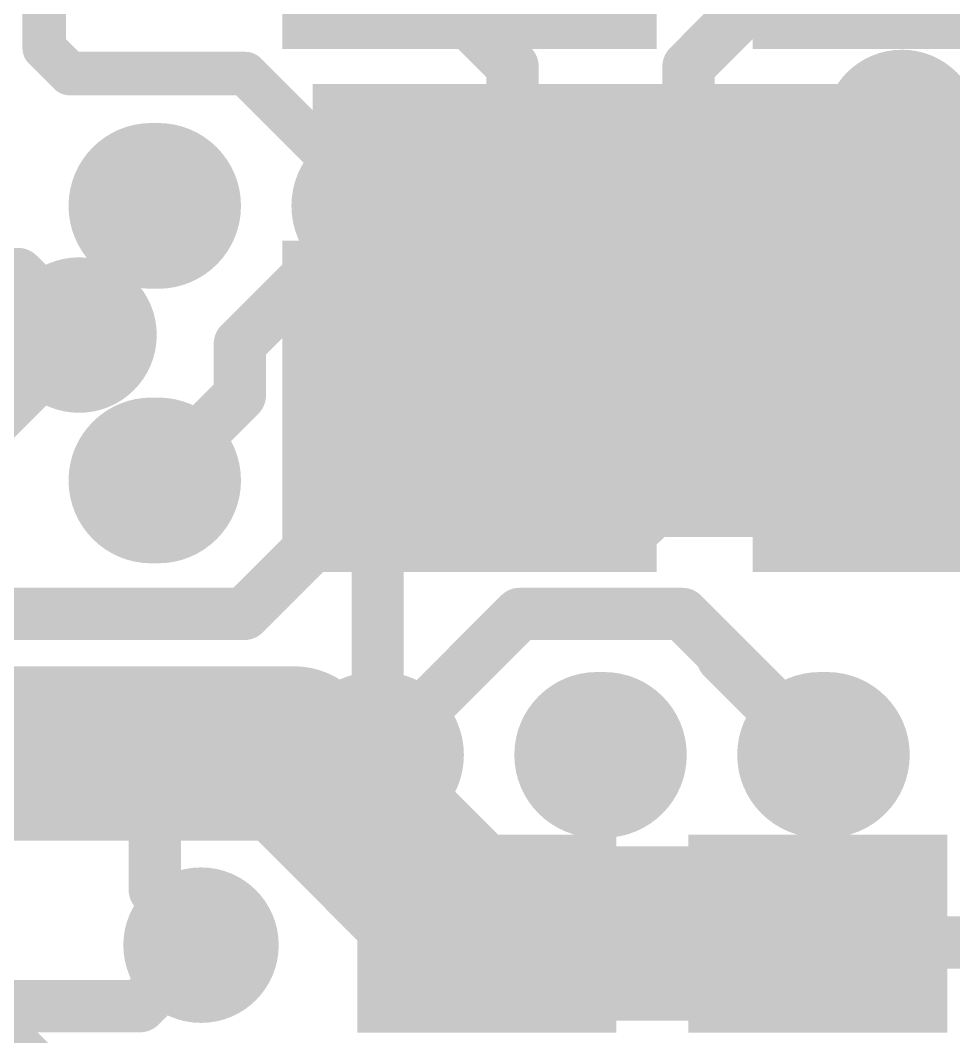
# Model space of a CAD drawing. Header units: millimetres. Extents: x -0.39 to 4.37, y -0.38 to 3.54.
# Drawn here: x 0.7923 to 0.8994, y 0.3515 to 0.4681 of the extents above; entities that cross this region are included whole.
import ezdxf

# ---------------------------------------------------------------- set-up
doc = ezdxf.new("R2010")
doc.units = ezdxf.units.MM
doc.header["$MEASUREMENT"] = 0
for name, color, linetype in [('BottomLayer', 5, 'Continuous'), ('BottomPaste', 16, 'Continuous'), ('BottomSolder', 6, 'Continuous'), ('TopLayer', 1, 'Continuous'), ('TopPaste', 8, 'Continuous'), ('TopSolder', 216, 'Continuous'), ('ViaHoleLayer', 16, 'Continuous')]:
    doc.layers.add(name, color=color, linetype=linetype)

# ---------------------------------------------------------------- blocks, each defined once
blk = doc.blocks.new('C__0402_B_32')
at = {"layer": 'BottomLayer'}
for points in [[(-0.0095, 0.0125), (-0.0095, -0.0125), (-0.0275, -0.0125), (-0.0275, 0.0125)], [(0.0275, 0.0125), (0.0275, -0.0125), (0.0095, -0.0125), (0.0095, 0.0125)]]:
    blk.add_hatch(color=5, dxfattribs=at).paths.add_polyline_path(points)
at = {"layer": 'BottomPaste'}
for points in [[(-0.0095, 0.0125), (-0.0095, -0.0125), (-0.0275, -0.0125), (-0.0275, 0.0125)], [(0.0275, 0.0125), (0.0275, -0.0125), (0.0095, -0.0125), (0.0095, 0.0125)]]:
    blk.add_hatch(color=16, dxfattribs=at).paths.add_polyline_path(points)
at = {"layer": 'BottomSolder'}
for points in [[(-0.00714, 0.01486), (-0.00714, -0.01486), (-0.02986, -0.01486), (-0.02986, 0.01486)], [(0.02986, 0.01486), (0.02986, -0.01486), (0.00714, -0.01486), (0.00714, 0.01486)]]:
    blk.add_hatch(color=6, dxfattribs=at).paths.add_polyline_path(points)
blk = doc.blocks.new('C__0402_B_356')
at = {"layer": 'BottomLayer'}
for points in [[(-0.0095, 0.0125), (-0.0095, -0.0125), (-0.0275, -0.0125), (-0.0275, 0.0125)], [(0.0275, 0.0125), (0.0275, -0.0125), (0.0095, -0.0125), (0.0095, 0.0125)]]:
    blk.add_hatch(color=5, dxfattribs=at).paths.add_polyline_path(points)
at = {"layer": 'BottomPaste'}
for points in [[(-0.0095, 0.0125), (-0.0095, -0.0125), (-0.0275, -0.0125), (-0.0275, 0.0125)], [(0.0275, 0.0125), (0.0275, -0.0125), (0.0095, -0.0125), (0.0095, 0.0125)]]:
    blk.add_hatch(color=16, dxfattribs=at).paths.add_polyline_path(points)
at = {"layer": 'BottomSolder'}
for points in [[(-0.00714, 0.01486), (-0.00714, -0.01486), (-0.02986, -0.01486), (-0.02986, 0.01486)], [(0.02986, 0.01486), (0.02986, -0.01486), (0.00714, -0.01486), (0.00714, 0.01486)]]:
    blk.add_hatch(color=6, dxfattribs=at).paths.add_polyline_path(points)
blk = doc.blocks.new('FBGA_178_SDRAM_368')
at = {"layer": 'TopLayer'}
h = blk.add_hatch(color=1, dxfattribs=at)
edge = h.paths.add_edge_path()
edge.add_arc((0.0315, 0.05157), 0.00551, 0, 180)
edge.add_line((0.02598, 0.05157), (0.02598, 0.05079))
edge.add_arc((0.0315, 0.05079), 0.00551, 180, 360)
edge.add_line((0.03701, 0.05079), (0.03701, 0.05157))
h = blk.add_hatch(color=1, dxfattribs=at)
edge = h.paths.add_edge_path()
edge.add_arc((0.06299, 0.05157), 0.00551, 0, 180)
edge.add_line((0.05748, 0.05157), (0.05748, 0.05079))
edge.add_arc((0.06299, 0.05079), 0.00551, 180, 360)
edge.add_line((0.0685, 0.05079), (0.0685, 0.05157))
h = blk.add_hatch(color=1, dxfattribs=at)
edge = h.paths.add_edge_path()
edge.add_arc((0.09449, 0.05157), 0.00551, 0, 180)
edge.add_line((0.08898, 0.05157), (0.08898, 0.05079))
edge.add_arc((0.09449, 0.05079), 0.00551, 180, 360)
edge.add_line((0.1, 0.05079), (0.1, 0.05157))
h = blk.add_hatch(color=1, dxfattribs=at)
edge = h.paths.add_edge_path()
edge.add_arc((0.0315, 0.02598), 0.00551, 0, 180)
edge.add_line((0.02598, 0.02598), (0.02598, 0.0252))
edge.add_arc((0.0315, 0.0252), 0.00551, 180, 360)
edge.add_line((0.03701, 0.0252), (0.03701, 0.02598))
h = blk.add_hatch(color=1, dxfattribs=at)
edge = h.paths.add_edge_path()
edge.add_arc((0.06299, 0.02598), 0.00551, 0, 180)
edge.add_line((0.05748, 0.02598), (0.05748, 0.0252))
edge.add_arc((0.06299, 0.0252), 0.00551, 180, 360)
edge.add_line((0.0685, 0.0252), (0.0685, 0.02598))
h = blk.add_hatch(color=1, dxfattribs=at)
edge = h.paths.add_edge_path()
edge.add_arc((0.09449, 0.02598), 0.00551, 0, 180)
edge.add_line((0.08898, 0.02598), (0.08898, 0.0252))
edge.add_arc((0.09449, 0.0252), 0.00551, 180, 360)
edge.add_line((0.1, 0.0252), (0.1, 0.02598))
h = blk.add_hatch(color=1, dxfattribs=at)
edge = h.paths.add_edge_path()
edge.add_arc((0.0315, 0.00039), 0.00551, 0, 180)
edge.add_line((0.02598, 0.00039), (0.02598, -0.00039))
edge.add_arc((0.0315, -0.00039), 0.00551, 180, 360)
edge.add_line((0.03701, -0.00039), (0.03701, 0.00039))
h = blk.add_hatch(color=1, dxfattribs=at)
edge = h.paths.add_edge_path()
edge.add_arc((0.06299, 0.00039), 0.00551, 0, 180)
edge.add_line((0.05748, 0.00039), (0.05748, -0.00039))
edge.add_arc((0.06299, -0.00039), 0.00551, 180, 360)
edge.add_line((0.0685, -0.00039), (0.0685, 0.00039))
h = blk.add_hatch(color=1, dxfattribs=at)
edge = h.paths.add_edge_path()
edge.add_arc((0.09449, 0.00039), 0.00551, 0, 180)
edge.add_line((0.08898, 0.00039), (0.08898, -0.00039))
edge.add_arc((0.09449, -0.00039), 0.00551, 180, 360)
edge.add_line((0.1, -0.00039), (0.1, 0.00039))
h = blk.add_hatch(color=1, dxfattribs=at)
edge = h.paths.add_edge_path()
edge.add_arc((0.0315, -0.0252), 0.00551, 0, 180)
edge.add_line((0.02598, -0.0252), (0.02598, -0.02599))
edge.add_arc((0.0315, -0.02599), 0.00551, 180, 360)
edge.add_line((0.03701, -0.02599), (0.03701, -0.0252))
h = blk.add_hatch(color=1, dxfattribs=at)
edge = h.paths.add_edge_path()
edge.add_arc((0.06299, -0.0252), 0.00551, 0, 180)
edge.add_line((0.05748, -0.0252), (0.05748, -0.02599))
edge.add_arc((0.06299, -0.02599), 0.00551, 180, 360)
edge.add_line((0.0685, -0.02599), (0.0685, -0.0252))
h = blk.add_hatch(color=1, dxfattribs=at)
edge = h.paths.add_edge_path()
edge.add_arc((0.09449, -0.0252), 0.00551, 0, 180)
edge.add_line((0.08898, -0.0252), (0.08898, -0.02599))
edge.add_arc((0.09449, -0.02599), 0.00551, 180, 360)
edge.add_line((0.1, -0.02599), (0.1, -0.0252))
at = {"layer": 'TopPaste'}
h = blk.add_hatch(color=8, dxfattribs=at)
edge = h.paths.add_edge_path()
edge.add_arc((0.0315, 0.05157), 0.00551, 0, 180)
edge.add_line((0.02598, 0.05157), (0.02598, 0.05079))
edge.add_arc((0.0315, 0.05079), 0.00551, 180, 360)
edge.add_line((0.03701, 0.05079), (0.03701, 0.05157))
h = blk.add_hatch(color=8, dxfattribs=at)
edge = h.paths.add_edge_path()
edge.add_arc((0.06299, 0.05157), 0.00551, 0, 180)
edge.add_line((0.05748, 0.05157), (0.05748, 0.05079))
edge.add_arc((0.06299, 0.05079), 0.00551, 180, 360)
edge.add_line((0.0685, 0.05079), (0.0685, 0.05157))
h = blk.add_hatch(color=8, dxfattribs=at)
edge = h.paths.add_edge_path()
edge.add_arc((0.09449, 0.05157), 0.00551, 0, 180)
edge.add_line((0.08898, 0.05157), (0.08898, 0.05079))
edge.add_arc((0.09449, 0.05079), 0.00551, 180, 360)
edge.add_line((0.1, 0.05079), (0.1, 0.05157))
h = blk.add_hatch(color=8, dxfattribs=at)
edge = h.paths.add_edge_path()
edge.add_arc((0.0315, 0.02598), 0.00551, 0, 180)
edge.add_line((0.02598, 0.02598), (0.02598, 0.0252))
edge.add_arc((0.0315, 0.0252), 0.00551, 180, 360)
edge.add_line((0.03701, 0.0252), (0.03701, 0.02598))
h = blk.add_hatch(color=8, dxfattribs=at)
edge = h.paths.add_edge_path()
edge.add_arc((0.06299, 0.02598), 0.00551, 0, 180)
edge.add_line((0.05748, 0.02598), (0.05748, 0.0252))
edge.add_arc((0.06299, 0.0252), 0.00551, 180, 360)
edge.add_line((0.0685, 0.0252), (0.0685, 0.02598))
h = blk.add_hatch(color=8, dxfattribs=at)
edge = h.paths.add_edge_path()
edge.add_arc((0.09449, 0.02598), 0.00551, 0, 180)
edge.add_line((0.08898, 0.02598), (0.08898, 0.0252))
edge.add_arc((0.09449, 0.0252), 0.00551, 180, 360)
edge.add_line((0.1, 0.0252), (0.1, 0.02598))
h = blk.add_hatch(color=8, dxfattribs=at)
edge = h.paths.add_edge_path()
edge.add_arc((0.0315, 0.00039), 0.00551, 0, 180)
edge.add_line((0.02598, 0.00039), (0.02598, -0.00039))
edge.add_arc((0.0315, -0.00039), 0.00551, 180, 360)
edge.add_line((0.03701, -0.00039), (0.03701, 0.00039))
h = blk.add_hatch(color=8, dxfattribs=at)
edge = h.paths.add_edge_path()
edge.add_arc((0.06299, 0.00039), 0.00551, 0, 180)
edge.add_line((0.05748, 0.00039), (0.05748, -0.00039))
edge.add_arc((0.06299, -0.00039), 0.00551, 180, 360)
edge.add_line((0.0685, -0.00039), (0.0685, 0.00039))
h = blk.add_hatch(color=8, dxfattribs=at)
edge = h.paths.add_edge_path()
edge.add_arc((0.09449, 0.00039), 0.00551, 0, 180)
edge.add_line((0.08898, 0.00039), (0.08898, -0.00039))
edge.add_arc((0.09449, -0.00039), 0.00551, 180, 360)
edge.add_line((0.1, -0.00039), (0.1, 0.00039))
h = blk.add_hatch(color=8, dxfattribs=at)
edge = h.paths.add_edge_path()
edge.add_arc((0.0315, -0.0252), 0.00551, 0, 180)
edge.add_line((0.02598, -0.0252), (0.02598, -0.02599))
edge.add_arc((0.0315, -0.02599), 0.00551, 180, 360)
edge.add_line((0.03701, -0.02599), (0.03701, -0.0252))
h = blk.add_hatch(color=8, dxfattribs=at)
edge = h.paths.add_edge_path()
edge.add_arc((0.06299, -0.0252), 0.00551, 0, 180)
edge.add_line((0.05748, -0.0252), (0.05748, -0.02599))
edge.add_arc((0.06299, -0.02599), 0.00551, 180, 360)
edge.add_line((0.0685, -0.02599), (0.0685, -0.0252))
h = blk.add_hatch(color=8, dxfattribs=at)
edge = h.paths.add_edge_path()
edge.add_arc((0.09449, -0.0252), 0.00551, 0, 180)
edge.add_line((0.08898, -0.0252), (0.08898, -0.02599))
edge.add_arc((0.09449, -0.02599), 0.00551, 180, 360)
edge.add_line((0.1, -0.02599), (0.1, -0.0252))
at = {"layer": 'TopSolder'}
h = blk.add_hatch(color=216, dxfattribs=at)
edge = h.paths.add_edge_path()
edge.add_arc((0.0315, 0.05157), 0.00951, 0, 180)
edge.add_line((0.02198, 0.05157), (0.02198, 0.05079))
edge.add_arc((0.0315, 0.05079), 0.00951, 180, 360)
edge.add_line((0.04101, 0.05079), (0.04101, 0.05157))
h = blk.add_hatch(color=216, dxfattribs=at)
edge = h.paths.add_edge_path()
edge.add_arc((0.06299, 0.05157), 0.00951, 0, 180)
edge.add_line((0.05348, 0.05157), (0.05348, 0.05079))
edge.add_arc((0.06299, 0.05079), 0.00951, 180, 360)
edge.add_line((0.0725, 0.05079), (0.0725, 0.05157))
h = blk.add_hatch(color=216, dxfattribs=at)
edge = h.paths.add_edge_path()
edge.add_arc((0.09449, 0.05157), 0.00951, 0, 180)
edge.add_line((0.08498, 0.05157), (0.08498, 0.05079))
edge.add_arc((0.09449, 0.05079), 0.00951, 180, 360)
edge.add_line((0.104, 0.05079), (0.104, 0.05157))
h = blk.add_hatch(color=216, dxfattribs=at)
edge = h.paths.add_edge_path()
edge.add_arc((0.0315, 0.02598), 0.00951, 0, 180)
edge.add_line((0.02198, 0.02598), (0.02198, 0.0252))
edge.add_arc((0.0315, 0.0252), 0.00951, 180, 360)
edge.add_line((0.04101, 0.0252), (0.04101, 0.02598))
h = blk.add_hatch(color=216, dxfattribs=at)
edge = h.paths.add_edge_path()
edge.add_arc((0.06299, 0.02598), 0.00951, 0, 180)
edge.add_line((0.05348, 0.02598), (0.05348, 0.0252))
edge.add_arc((0.06299, 0.0252), 0.00951, 180, 360)
edge.add_line((0.0725, 0.0252), (0.0725, 0.02598))
h = blk.add_hatch(color=216, dxfattribs=at)
edge = h.paths.add_edge_path()
edge.add_arc((0.09449, 0.02598), 0.00951, 0, 180)
edge.add_line((0.08498, 0.02598), (0.08498, 0.0252))
edge.add_arc((0.09449, 0.0252), 0.00951, 180, 360)
edge.add_line((0.104, 0.0252), (0.104, 0.02598))
h = blk.add_hatch(color=216, dxfattribs=at)
edge = h.paths.add_edge_path()
edge.add_arc((0.0315, 0.00039), 0.00951, 0, 180)
edge.add_line((0.02198, 0.00039), (0.02198, -0.00039))
edge.add_arc((0.0315, -0.00039), 0.00951, 180, 360)
edge.add_line((0.04101, -0.00039), (0.04101, 0.00039))
h = blk.add_hatch(color=216, dxfattribs=at)
edge = h.paths.add_edge_path()
edge.add_arc((0.06299, 0.00039), 0.00951, 0, 180)
edge.add_line((0.05348, 0.00039), (0.05348, -0.00039))
edge.add_arc((0.06299, -0.00039), 0.00951, 180, 360)
edge.add_line((0.0725, -0.00039), (0.0725, 0.00039))
h = blk.add_hatch(color=216, dxfattribs=at)
edge = h.paths.add_edge_path()
edge.add_arc((0.09449, 0.00039), 0.00951, 0, 180)
edge.add_line((0.08498, 0.00039), (0.08498, -0.00039))
edge.add_arc((0.09449, -0.00039), 0.00951, 180, 360)
edge.add_line((0.104, -0.00039), (0.104, 0.00039))
h = blk.add_hatch(color=216, dxfattribs=at)
edge = h.paths.add_edge_path()
edge.add_arc((0.0315, -0.0252), 0.00951, 0, 180)
edge.add_line((0.02198, -0.0252), (0.02198, -0.02599))
edge.add_arc((0.0315, -0.02599), 0.00951, 180, 360)
edge.add_line((0.04101, -0.02599), (0.04101, -0.0252))
h = blk.add_hatch(color=216, dxfattribs=at)
edge = h.paths.add_edge_path()
edge.add_arc((0.06299, -0.0252), 0.00951, 0, 180)
edge.add_line((0.05348, -0.0252), (0.05348, -0.02599))
edge.add_arc((0.06299, -0.02599), 0.00951, 180, 360)
edge.add_line((0.0725, -0.02599), (0.0725, -0.0252))
h = blk.add_hatch(color=216, dxfattribs=at)
edge = h.paths.add_edge_path()
edge.add_arc((0.09449, -0.0252), 0.00951, 0, 180)
edge.add_line((0.08498, -0.0252), (0.08498, -0.02599))
edge.add_arc((0.09449, -0.02599), 0.00951, 180, 360)
edge.add_line((0.104, -0.02599), (0.104, -0.0252))
blk = doc.blocks.new('RES0603_B_387')
at = {"layer": 'BottomLayer'}
for points in [[(-0.045, -0.0175), (-0.045, 0.0175), (-0.015, 0.0175), (-0.015, -0.0175)], [(0.015, -0.0175), (0.015, 0.0175), (0.045, 0.0175), (0.045, -0.0175)]]:
    blk.add_hatch(color=5, dxfattribs=at).paths.add_polyline_path(points)
at = {"layer": 'BottomPaste'}
for points in [[(-0.045, -0.0175), (-0.045, 0.0175), (-0.015, 0.0175), (-0.015, -0.0175)], [(0.015, -0.0175), (0.015, 0.0175), (0.045, 0.0175), (0.045, -0.0175)]]:
    blk.add_hatch(color=16, dxfattribs=at).paths.add_polyline_path(points)
at = {"layer": 'BottomSolder'}
for points in [[(-0.049, -0.0215), (-0.049, 0.0215), (-0.011, 0.0215), (-0.011, -0.0215)], [(0.011, -0.0215), (0.011, 0.0215), (0.049, 0.0215), (0.049, -0.0215)]]:
    blk.add_hatch(color=6, dxfattribs=at).paths.add_polyline_path(points)
blk = doc.blocks.new('C__0603_B_445')
at = {"layer": 'BottomLayer'}
for points in [[(-0.015, 0.0175), (-0.015, -0.0175), (-0.045, -0.0175), (-0.045, 0.0175)], [(0.045, 0.0175), (0.045, -0.0175), (0.015, -0.0175), (0.015, 0.0175)]]:
    blk.add_hatch(color=5, dxfattribs=at).paths.add_polyline_path(points)
at = {"layer": 'BottomPaste'}
for points in [[(-0.015, 0.0175), (-0.015, -0.0175), (-0.045, -0.0175), (-0.045, 0.0175)], [(0.045, 0.0175), (0.045, -0.0175), (0.015, -0.0175), (0.015, 0.0175)]]:
    blk.add_hatch(color=16, dxfattribs=at).paths.add_polyline_path(points)
at = {"layer": 'BottomSolder'}
for points in [[(-0.011, 0.0215), (-0.011, -0.0215), (-0.049, -0.0215), (-0.049, 0.0215)], [(0.049, 0.0215), (0.049, -0.0215), (0.011, -0.0215), (0.011, 0.0215)]]:
    blk.add_hatch(color=6, dxfattribs=at).paths.add_polyline_path(points)

msp = doc.modelspace()

# ---------------------------------------------------------------- hatches: boundary and pattern name
at = {"layer": 'BottomLayer'}
for points in [[(0.82582, 0.43882), (0.906, 0.43882), (0.906, 0.46082), (0.82582, 0.46082)], [(0.82582, 0.40882), (0.91582, 0.40882), (0.91582, 0.44082), (0.82582, 0.44082)]]:
    msp.add_hatch(color=5, dxfattribs=at).paths.add_polyline_path(points)
h = msp.add_hatch(color=5, dxfattribs=at)
edge = h.paths.add_edge_path()
edge.add_arc((0.89347, 0.45582), 0.00492, 0, 360)
h = msp.add_hatch(color=5, dxfattribs=at)
edge = h.paths.add_edge_path()
edge.add_arc((0.80769, 0.44681), 0.00492, 0, 360)
h = msp.add_hatch(color=5, dxfattribs=at)
edge = h.paths.add_edge_path()
edge.add_arc((0.799, 0.432), 0.00492, 0, 360)
h = msp.add_hatch(color=5, dxfattribs=at)
edge = h.paths.add_edge_path()
edge.add_arc((0.85887, 0.38382), 0.00492, 0, 360)
h = msp.add_hatch(color=5, dxfattribs=at)
edge = h.paths.add_edge_path()
edge.add_arc((0.813, 0.362), 0.00492, 0, 360)
at = {"layer": 'BottomSolder'}
h = msp.add_hatch(color=6, dxfattribs=at)
edge = h.paths.add_edge_path()
edge.add_arc((0.89347, 0.45582), 0.00892, 0, 360)
h = msp.add_hatch(color=6, dxfattribs=at)
edge = h.paths.add_edge_path()
edge.add_arc((0.80769, 0.44681), 0.00892, 0, 360)
h = msp.add_hatch(color=6, dxfattribs=at)
edge = h.paths.add_edge_path()
edge.add_arc((0.799, 0.432), 0.00892, 0, 360)
h = msp.add_hatch(color=6, dxfattribs=at)
edge = h.paths.add_edge_path()
edge.add_arc((0.85887, 0.38382), 0.00892, 0, 360)
h = msp.add_hatch(color=6, dxfattribs=at)
edge = h.paths.add_edge_path()
edge.add_arc((0.813, 0.362), 0.00892, 0, 360)
at = {"layer": 'TopLayer'}
h = msp.add_hatch(color=1, dxfattribs=at)
edge = h.paths.add_edge_path()
edge.add_arc((0.89347, 0.45582), 0.00492, 0, 360)
h = msp.add_hatch(color=1, dxfattribs=at)
edge = h.paths.add_edge_path()
edge.add_arc((0.80769, 0.44681), 0.00492, 0, 360)
h = msp.add_hatch(color=1, dxfattribs=at)
edge = h.paths.add_edge_path()
edge.add_arc((0.799, 0.432), 0.00492, 0, 360)
h = msp.add_hatch(color=1, dxfattribs=at)
edge = h.paths.add_edge_path()
edge.add_arc((0.85887, 0.38382), 0.00492, 0, 360)
h = msp.add_hatch(color=1, dxfattribs=at)
edge = h.paths.add_edge_path()
edge.add_arc((0.813, 0.362), 0.00492, 0, 360)
at = {"layer": 'TopSolder'}
h = msp.add_hatch(color=216, dxfattribs=at)
edge = h.paths.add_edge_path()
edge.add_arc((0.89347, 0.45582), 0.00892, 0, 360)
h = msp.add_hatch(color=216, dxfattribs=at)
edge = h.paths.add_edge_path()
edge.add_arc((0.80769, 0.44681), 0.00892, 0, 360)
h = msp.add_hatch(color=216, dxfattribs=at)
edge = h.paths.add_edge_path()
edge.add_arc((0.799, 0.432), 0.00892, 0, 360)
h = msp.add_hatch(color=216, dxfattribs=at)
edge = h.paths.add_edge_path()
edge.add_arc((0.85887, 0.38382), 0.00892, 0, 360)
h = msp.add_hatch(color=216, dxfattribs=at)
edge = h.paths.add_edge_path()
edge.add_arc((0.813, 0.362), 0.00892, 0, 360)
at = {"layer": 'ViaHoleLayer'}
h = msp.add_hatch(color=16, dxfattribs=at)
edge = h.paths.add_edge_path()
edge.add_arc((0.89347, 0.45582), 0.00394, 0, 360)
h = msp.add_hatch(color=16, dxfattribs=at)
edge = h.paths.add_edge_path()
edge.add_arc((0.80769, 0.44681), 0.00394, 0, 360)
h = msp.add_hatch(color=16, dxfattribs=at)
edge = h.paths.add_edge_path()
edge.add_arc((0.799, 0.432), 0.00394, 0, 360)
h = msp.add_hatch(color=16, dxfattribs=at)
edge = h.paths.add_edge_path()
edge.add_arc((0.85887, 0.38382), 0.00394, 0, 360)
h = msp.add_hatch(color=16, dxfattribs=at)
edge = h.paths.add_edge_path()
edge.add_arc((0.813, 0.362), 0.00394, 0, 360)

# ---------------------------------------------------------------- linework, layer by layer
at = {"layer": 'BottomLayer'}
for points, const_width in [([(0.692, 0.439), (0.792, 0.439)], 0.006), ([(0.792, 0.439), (0.799, 0.432)], 0.006), ([(0.773, 0.384), (0.82364, 0.384)], 0.02), ([(0.82364, 0.384), (0.84332, 0.36432)], 0.02), ([(0.84432, 0.36332), (0.88382, 0.36332)], 0.02), ([(0.806, 0.355), (0.813, 0.362)], 0.006), ([(0.67, 0.355), (0.806, 0.355)], 0.006)]:
    msp.add_lwpolyline(points, dxfattribs=dict(at, const_width=const_width))
for points, const_width in [([(0.7905, 0.439, 1), (0.7935, 0.439, 1)], 0.003), ([(0.7905, 0.439, 1), (0.7935, 0.439, 1)], 0.003), ([(0.7975, 0.432, 1), (0.8005, 0.432, 1)], 0.003), ([(0.81864, 0.384, 1), (0.82864, 0.384, 1)], 0.01), ([(0.81864, 0.384, 1), (0.82864, 0.384, 1)], 0.01), ([(0.83832, 0.36432, 1), (0.84832, 0.36432, 1)], 0.01), ([(0.83932, 0.36332, 1), (0.84932, 0.36332, 1)], 0.01), ([(0.87882, 0.36332, 1), (0.88882, 0.36332, 1)], 0.01), ([(0.8115, 0.362, 1), (0.8145, 0.362, 1)], 0.003), ([(0.8045, 0.355, 1), (0.8075, 0.355, 1)], 0.003), ([(0.8045, 0.355, 1), (0.8075, 0.355, 1)], 0.003)]:
    msp.add_lwpolyline(points, format="xyb", close=True, dxfattribs=dict(at, const_width=const_width))
at = {"layer": 'TopLayer'}
for points, const_width in [([(0.795, 0.46493), (0.795, 0.4969)], 0.005), ([(0.83328, 0.47831), (0.84877, 0.46282)], 0.006), ([(0.86897, 0.46282), (0.88446, 0.47831)], 0.006), ([(0.795, 0.46493), (0.79793, 0.462)], 0.005), ([(0.84877, 0.45692), (0.84877, 0.46282)], 0.006), ([(0.86897, 0.45692), (0.86897, 0.46282)], 0.006), ([(0.79793, 0.462), (0.81809, 0.462)], 0.005), ([(0.81809, 0.462), (0.83328, 0.44681)], 0.005), ([(0.84877, 0.45692), (0.85887, 0.44681)], 0.006), ([(0.85887, 0.44681), (0.86897, 0.45692)], 0.006), ([(0.88446, 0.44681), (0.89347, 0.45582)], 0.006), ([(0.81746, 0.431), (0.83328, 0.44681)], 0.006), ([(0.85887, 0.41532), (0.85887, 0.44681)], 0.006), ([(0.88446, 0.43451), (0.88446, 0.44681)], 0.006), ([(0.88446, 0.43451), (0.88798, 0.431)], 0.006), ([(0.799, 0.43191), (0.799, 0.432)], 0.006), ([(0.78241, 0.41532), (0.799, 0.43191)], 0.006), ([(0.81746, 0.42509), (0.81746, 0.431)], 0.006), ([(0.88798, 0.431), (0.90654, 0.431)], 0.006), ([(0.80769, 0.41532), (0.81746, 0.42509)], 0.006), ([(0.81796, 0.4), (0.83328, 0.41532)], 0.006), ([(0.83328, 0.38382), (0.83328, 0.41532)], 0.006), ([(0.83328, 0.41532), (0.85887, 0.41532)], 0.006), ([(0.77242, 0.4), (0.81796, 0.4)], 0.006), ([(0.84458, 0.395), (0.84958, 0.4)], 0.006), ([(0.84958, 0.4), (0.86828, 0.4)], 0.006), ([(0.86828, 0.4), (0.87309, 0.3952)], 0.006), ([(0.8334, 0.38382), (0.84458, 0.395)], 0.006), ([(0.87289, 0.395), (0.88414, 0.38375)], 0.006), ([(0.87309, 0.3952), (0.88446, 0.38382)], 0.006), ([(0.83328, 0.38382), (0.83328, 0.38574)], 0.006), ([(0.80769, 0.36835), (0.80769, 0.38382)], 0.006), ([(0.83328, 0.38382), (0.85478, 0.36232)], 0.006), ([(0.80769, 0.36835), (0.813, 0.36304)], 0.006), ([(0.813, 0.362), (0.813, 0.36304)], 0.006), ([(0.85478, 0.36232), (0.95432, 0.36232)], 0.006), ([(0.7821, 0.3599), (0.794, 0.348)], 0.006)]:
    msp.add_lwpolyline(points, dxfattribs=dict(at, const_width=const_width))
for points, const_width in [([(0.79375, 0.46493, 1), (0.79625, 0.46493, 1)], 0.0025), ([(0.79375, 0.46493, 1), (0.79625, 0.46493, 1)], 0.0025), ([(0.84727, 0.46282, 1), (0.85027, 0.46282, 1)], 0.003), ([(0.84727, 0.46282, 1), (0.85027, 0.46282, 1)], 0.003), ([(0.86747, 0.46282, 1), (0.87047, 0.46282, 1)], 0.003), ([(0.86747, 0.46282, 1), (0.87047, 0.46282, 1)], 0.003), ([(0.79668, 0.462, 1), (0.79918, 0.462, 1)], 0.0025), ([(0.79668, 0.462, 1), (0.79918, 0.462, 1)], 0.0025), ([(0.81684, 0.462, 1), (0.81934, 0.462, 1)], 0.0025), ([(0.81684, 0.462, 1), (0.81934, 0.462, 1)], 0.0025), ([(0.84727, 0.45692, 1), (0.85027, 0.45692, 1)], 0.003), ([(0.84727, 0.45692, 1), (0.85027, 0.45692, 1)], 0.003), ([(0.86747, 0.45692, 1), (0.87047, 0.45692, 1)], 0.003), ([(0.86747, 0.45692, 1), (0.87047, 0.45692, 1)], 0.003), ([(0.89197, 0.45582, 1), (0.89497, 0.45582, 1)], 0.003), ([(0.83178, 0.44681, 1), (0.83478, 0.44681, 1)], 0.003), ([(0.83203, 0.44681, 1), (0.83453, 0.44681, 1)], 0.0025), ([(0.85737, 0.44681, 1), (0.86037, 0.44681, 1)], 0.003), ([(0.85737, 0.44681, 1), (0.86037, 0.44681, 1)], 0.003), ([(0.85737, 0.44681, 1), (0.86037, 0.44681, 1)], 0.003), ([(0.88296, 0.44681, 1), (0.88596, 0.44681, 1)], 0.003), ([(0.88296, 0.44681, 1), (0.88596, 0.44681, 1)], 0.003), ([(0.88296, 0.43451, 1), (0.88596, 0.43451, 1)], 0.003), ([(0.88296, 0.43451, 1), (0.88596, 0.43451, 1)], 0.003), ([(0.7975, 0.432, 1), (0.8005, 0.432, 1)], 0.003), ([(0.7975, 0.43191, 1), (0.8005, 0.43191, 1)], 0.003), ([(0.7975, 0.43191, 1), (0.8005, 0.43191, 1)], 0.003), ([(0.81596, 0.431, 1), (0.81896, 0.431, 1)], 0.003), ([(0.81596, 0.431, 1), (0.81896, 0.431, 1)], 0.003), ([(0.88648, 0.431, 1), (0.88948, 0.431, 1)], 0.003), ([(0.88648, 0.431, 1), (0.88948, 0.431, 1)], 0.003), ([(0.81596, 0.42509, 1), (0.81896, 0.42509, 1)], 0.003), ([(0.81596, 0.42509, 1), (0.81896, 0.42509, 1)], 0.003), ([(0.80619, 0.41532, 1), (0.80919, 0.41532, 1)], 0.003), ([(0.83178, 0.41532, 1), (0.83478, 0.41532, 1)], 0.003), ([(0.83178, 0.41532, 1), (0.83478, 0.41532, 1)], 0.003), ([(0.83178, 0.41532, 1), (0.83478, 0.41532, 1)], 0.003), ([(0.85737, 0.41532, 1), (0.86037, 0.41532, 1)], 0.003), ([(0.85737, 0.41532, 1), (0.86037, 0.41532, 1)], 0.003), ([(0.81646, 0.4, 1), (0.81946, 0.4, 1)], 0.003), ([(0.81646, 0.4, 1), (0.81946, 0.4, 1)], 0.003), ([(0.84808, 0.4, 1), (0.85108, 0.4, 1)], 0.003), ([(0.84808, 0.4, 1), (0.85108, 0.4, 1)], 0.003), ([(0.86678, 0.4, 1), (0.86978, 0.4, 1)], 0.003), ([(0.86678, 0.4, 1), (0.86978, 0.4, 1)], 0.003), ([(0.84308, 0.395, 1), (0.84608, 0.395, 1)], 0.003), ([(0.84308, 0.395, 1), (0.84608, 0.395, 1)], 0.003), ([(0.87139, 0.395, 1), (0.87439, 0.395, 1)], 0.003), ([(0.87159, 0.3952, 1), (0.87459, 0.3952, 1)], 0.003), ([(0.87159, 0.3952, 1), (0.87459, 0.3952, 1)], 0.003), ([(0.83178, 0.38574, 1), (0.83478, 0.38574, 1)], 0.003), ([(0.80619, 0.38382, 1), (0.80919, 0.38382, 1)], 0.003), ([(0.83178, 0.38382, 1), (0.83478, 0.38382, 1)], 0.003), ([(0.83178, 0.38382, 1), (0.83478, 0.38382, 1)], 0.003), ([(0.83178, 0.38382, 1), (0.83478, 0.38382, 1)], 0.003), ([(0.8319, 0.38382, 1), (0.8349, 0.38382, 1)], 0.003), ([(0.88264, 0.38375, 1), (0.88564, 0.38375, 1)], 0.003), ([(0.88296, 0.38382, 1), (0.88596, 0.38382, 1)], 0.003), ([(0.80619, 0.36835, 1), (0.80919, 0.36835, 1)], 0.003), ([(0.80619, 0.36835, 1), (0.80919, 0.36835, 1)], 0.003), ([(0.8115, 0.36304, 1), (0.8145, 0.36304, 1)], 0.003), ([(0.8115, 0.36304, 1), (0.8145, 0.36304, 1)], 0.003), ([(0.8115, 0.362, 1), (0.8145, 0.362, 1)], 0.003), ([(0.85328, 0.36232, 1), (0.85628, 0.36232, 1)], 0.003), ([(0.85328, 0.36232, 1), (0.85628, 0.36232, 1)], 0.003)]:
    msp.add_lwpolyline(points, format="xyb", close=True, dxfattribs=dict(at, const_width=const_width))

# ---------------------------------------------------------------- block references
for name, p, rotation in [('FBGA_178_SDRAM_368', (0.85887, 0.35233), 90), ('RES0603_B_387', (0.84382, 0.45382), 90), ('C__0603_B_445', (0.89782, 0.45382), 270), ('C__0402_B_32', (0.84582, 0.34482), 270), ('C__0402_B_356', (0.88382, 0.34482), 270)]:
    msp.add_blockref(name, p, dxfattribs=dict(rotation=rotation))

doc.saveas('drawing.dxf')
